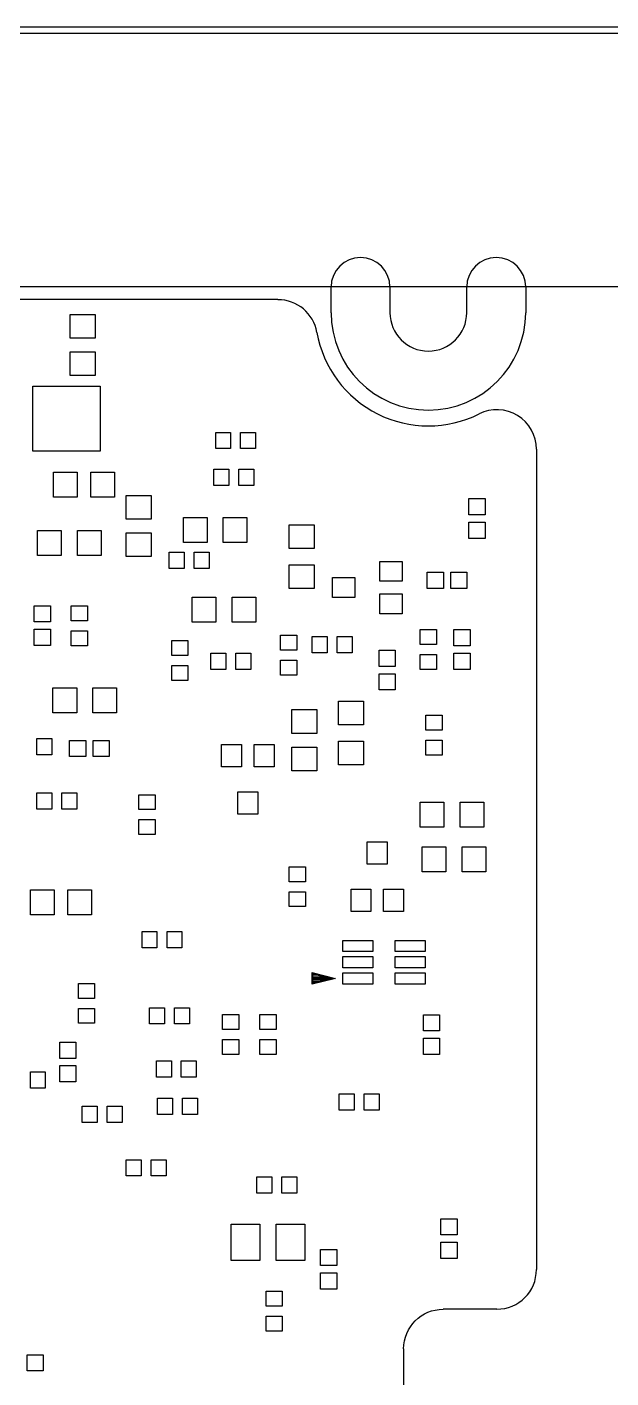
# Model space of a CAD drawing. Header units: millimetres. Extents: x -190 to 348, y -330 to 190.
# Drawn here: x -40 to -16.6, y -61.7 to -7.6 of the extents above; entities that cross this region are included whole.
import ezdxf

# ---------------------------------------------------------------- set-up
doc = ezdxf.new("R2010")
doc.units = ezdxf.units.MM
for name, color, linetype in [('10_MAQ_PALLET', 7, 'Continuous'), ('4_SIKCREN_BOTTOM_', 7, 'Continuous'), ('5_SOLDER_PASTE_BOTTOM_', 7, 'Continuous'), ('7______BREAKAWAY', 7, 'Continuous')]:
    doc.layers.add(name, color=color, linetype=linetype)

msp = doc.modelspace()

# ---------------------------------------------------------------- linework, layer by layer
at = {"layer": '10_MAQ_PALLET', "color": 5}
msp.add_line((85.699, -7.62, -3.175), (-85.445, -7.62, -3.175), dxfattribs=at)
at = {"layer": '10_MAQ_PALLET', "color": 1}
for p, q in [((-29.98, -18.542, -8.001), (-46.022, -18.542, -8.001)), ((-19.619, -24.538, -8.001), (-19.619, -57.399, -8.001)), ((-21.206, -58.986, -8.001), (-23.355, -58.986, -8.001)), ((-24.943, -60.574, -8.001), (-24.943, -86.817, -8.001))]:
    msp.add_line(p, q, dxfattribs=at)
for centre, radius, start, end in [((-29.98, -20.13, -8.001), 1.587, 10.0102, 90), ((-23.951, -19.065, -8.001), 4.535, 190.0102, 296.6316), ((-21.206, -24.538, -8.001), 1.587, 0, 116.6316), ((-21.206, -57.399, -8.001), 1.587, 270, 0)]:
    msp.add_arc(centre, radius, start, end, dxfattribs=at)
at = {"layer": '10_MAQ_PALLET', "color": 1, "extrusion": (0, 0, -1)}
msp.add_arc((23.355, -60.574, 8.001), 1.587, 0, 90, dxfattribs=at)
at = {"layer": '4_SIKCREN_BOTTOM_', "color": 7}
for p, q in [((-27.851, -18.034), (-46.995, -18.034)), ((-27.851, -19.065), (-27.851, -18.034)), ((-27.851, -19.065), (-27.851, -18.034)), ((-20.051, -18.034), (-20.051, -19.065)), ((-20.051, -18.034), (-20.051, -19.065)), ((28.395, -18.034), (-20.051, -18.034)), ((-28.613, -45.499), (-27.678, -45.735)), ((-28.613, -45.969), (-28.613, -45.499)), ((-27.678, -45.735), (-28.613, -45.969)), ((-28.6, -45.735), (-28.6, -45.517)), ((-28.6, -45.517), (-27.729, -45.735)), ((-28.6, -45.951), (-28.6, -45.735)), ((-27.729, -45.735), (-28.6, -45.951)), ((-27.729, -45.735), (-28.6, -45.735)), ((-28.575, -45.735), (-28.575, -45.55)), ((-28.575, -45.55), (-27.833, -45.735)), ((-28.334, -45.608), (-28.575, -45.608)), ((-28.037, -45.684), (-28.575, -45.684)), ((-28.575, -45.918), (-28.575, -45.735)), ((-27.833, -45.735), (-28.575, -45.918)), ((-28.037, -45.786), (-28.575, -45.786)), ((-28.334, -45.86), (-28.575, -45.86))]:
    msp.add_line(p, q, dxfattribs=at)
msp.add_arc((-23.951, -19.065), 3.9, 180, 0, dxfattribs=at)
msp.add_arc((-23.951, -19.065), 3.9, 180, 0, dxfattribs=at)
at = {"layer": '5_SOLDER_PASTE_BOTTOM_', "color": 4}
for p, q in [((-27.851, -18.034), (-46.995, -18.034)), ((-27.851, -19.065), (-27.851, -18.034)), ((-27.851, -19.065), (-27.851, -18.034)), ((-20.051, -18.034), (-20.051, -19.065)), ((-20.051, -18.034), (-20.051, -19.065)), ((28.395, -18.034), (-20.051, -18.034)), ((-38.3, -20.084), (-38.3, -19.134)), ((-38.3, -19.134), (-37.3, -19.134)), ((-37.3, -19.134), (-37.3, -20.084)), ((-37.3, -20.084), (-38.3, -20.084)), ((-38.3, -21.585), (-38.3, -20.635)), ((-38.3, -20.635), (-37.3, -20.635)), ((-37.3, -20.635), (-37.3, -21.585)), ((-37.3, -21.585), (-38.3, -21.585)), ((-39.801, -24.61), (-39.801, -22.01)), ((-39.801, -22.01), (-37.101, -22.01)), ((-37.101, -22.01), (-37.101, -24.61)), ((-32.474, -24.508), (-32.474, -23.858)), ((-32.474, -23.858), (-31.874, -23.858)), ((-31.874, -23.858), (-31.874, -24.508)), ((-31.476, -24.508), (-31.476, -23.858)), ((-31.476, -23.858), (-30.876, -23.858)), ((-30.876, -23.858), (-30.876, -24.508)), ((-37.101, -24.61), (-39.801, -24.61)), ((-31.874, -24.508), (-32.474, -24.508)), ((-30.876, -24.508), (-31.476, -24.508)), ((-32.55, -25.984), (-32.55, -25.334)), ((-32.55, -25.334), (-31.95, -25.334)), ((-31.95, -25.334), (-31.95, -25.984)), ((-31.55, -25.984), (-31.55, -25.334)), ((-31.55, -25.334), (-30.95, -25.334)), ((-30.95, -25.334), (-30.95, -25.984)), ((-38.974, -26.459), (-38.974, -25.459)), ((-38.974, -25.459), (-38.024, -25.459)), ((-38.024, -25.459), (-38.024, -26.459)), ((-37.475, -26.459), (-37.475, -25.459)), ((-37.475, -25.459), (-36.525, -25.459)), ((-36.525, -25.459), (-36.525, -26.459)), ((-38.024, -26.459), (-38.974, -26.459)), ((-36.525, -26.459), (-37.475, -26.459)), ((-36.065, -27.333), (-36.065, -26.383)), ((-36.065, -26.383), (-35.065, -26.383)), ((-35.065, -26.383), (-35.065, -27.333)), ((-31.95, -25.984), (-32.55, -25.984)), ((-30.95, -25.984), (-31.55, -25.984)), ((-22.324, -27.165), (-22.324, -26.515)), ((-22.324, -26.515), (-21.674, -26.515)), ((-21.674, -26.515), (-21.674, -27.165)), ((-35.065, -27.333), (-36.065, -27.333)), ((-33.767, -28.275), (-33.767, -27.275)), ((-33.767, -27.275), (-32.817, -27.275)), ((-32.817, -27.275), (-32.817, -28.275)), ((-32.169, -28.275), (-32.169, -27.275)), ((-32.169, -27.275), (-31.219, -27.275)), ((-31.219, -27.275), (-31.219, -28.275)), ((-29.532, -28.514), (-29.532, -27.564)), ((-29.532, -27.564), (-28.532, -27.564)), ((-28.532, -27.564), (-28.532, -28.514)), ((-21.674, -27.165), (-22.324, -27.165)), ((-22.324, -28.105), (-22.324, -27.455)), ((-22.324, -27.455), (-21.674, -27.455)), ((-21.674, -27.455), (-21.674, -28.105)), ((-39.611, -28.793), (-39.611, -27.793)), ((-39.611, -27.793), (-38.661, -27.793)), ((-38.661, -27.793), (-38.661, -28.793)), ((-38.011, -28.793), (-38.011, -27.793)), ((-38.011, -27.793), (-37.061, -27.793)), ((-37.061, -27.793), (-37.061, -28.793)), ((-36.065, -28.834), (-36.065, -27.884)), ((-36.065, -27.884), (-35.065, -27.884)), ((-35.065, -27.884), (-35.065, -28.834)), ((-21.674, -28.105), (-22.324, -28.105)), ((-34.336, -29.314), (-34.336, -28.664)), ((-34.336, -28.664), (-33.736, -28.664)), ((-32.817, -28.275), (-33.767, -28.275)), ((-33.736, -28.664), (-33.736, -29.314)), ((-33.338, -29.314), (-33.338, -28.664)), ((-33.338, -28.664), (-32.738, -28.664)), ((-32.738, -28.664), (-32.738, -29.314)), ((-31.219, -28.275), (-32.169, -28.275)), ((-28.532, -28.514), (-29.532, -28.514)), ((-38.661, -28.793), (-39.611, -28.793)), ((-37.061, -28.793), (-38.011, -28.793)), ((-35.065, -28.834), (-36.065, -28.834)), ((-29.532, -30.114), (-29.532, -29.164)), ((-29.532, -29.164), (-28.532, -29.164)), ((-28.532, -29.164), (-28.532, -30.114)), ((-25.893, -29.826), (-25.893, -29.026)), ((-25.893, -29.026), (-24.994, -29.026)), ((-24.994, -29.026), (-24.994, -29.826)), ((-33.736, -29.314), (-34.336, -29.314)), ((-32.738, -29.314), (-33.338, -29.314)), ((-27.793, -30.476), (-27.793, -29.676)), ((-27.793, -29.676), (-26.894, -29.676)), ((-26.894, -29.676), (-26.894, -30.476)), ((-23.995, -30.109), (-23.995, -29.459)), ((-23.995, -29.459), (-23.345, -29.459)), ((-23.345, -29.459), (-23.345, -30.109)), ((-23.055, -30.109), (-23.055, -29.459)), ((-23.055, -29.459), (-22.405, -29.459)), ((-22.405, -29.459), (-22.405, -30.109)), ((-28.532, -30.114), (-29.532, -30.114)), ((-24.994, -29.826), (-25.893, -29.826)), ((-23.345, -30.109), (-23.995, -30.109)), ((-22.405, -30.109), (-23.055, -30.109)), ((-39.746, -31.455), (-39.746, -30.805)), ((-39.746, -30.805), (-39.096, -30.805)), ((-39.096, -30.805), (-39.096, -31.455)), ((-38.26, -31.41), (-38.26, -30.81)), ((-38.26, -30.81), (-37.61, -30.81)), ((-37.61, -30.81), (-37.61, -31.41)), ((-33.419, -31.465), (-33.419, -30.465)), ((-33.419, -30.465), (-32.469, -30.465)), ((-32.469, -30.465), (-32.469, -31.465)), ((-31.819, -31.465), (-31.819, -30.465)), ((-31.819, -30.465), (-30.869, -30.465)), ((-30.869, -30.465), (-30.869, -31.465)), ((-26.894, -30.476), (-27.793, -30.476)), ((-25.893, -31.124), (-25.893, -30.324)), ((-25.893, -30.324), (-24.994, -30.324)), ((-24.994, -30.324), (-24.994, -31.124)), ((-24.994, -31.124), (-25.893, -31.124)), ((-39.096, -31.455), (-39.746, -31.455)), ((-39.746, -32.395), (-39.746, -31.745)), ((-39.746, -31.745), (-39.096, -31.745)), ((-39.096, -31.745), (-39.096, -32.395)), ((-37.61, -31.41), (-38.26, -31.41)), ((-38.26, -32.411), (-38.26, -31.811)), ((-38.26, -31.811), (-37.61, -31.811)), ((-37.61, -31.811), (-37.61, -32.411)), ((-32.469, -31.465), (-33.419, -31.465)), ((-30.869, -31.465), (-31.819, -31.465)), ((-24.275, -32.36), (-24.275, -31.76)), ((-24.275, -31.76), (-23.625, -31.76)), ((-23.625, -31.76), (-23.625, -32.36)), ((-22.926, -32.413), (-22.926, -31.763)), ((-22.926, -31.763), (-22.276, -31.763)), ((-22.276, -31.763), (-22.276, -32.413)), ((-39.096, -32.395), (-39.746, -32.395)), ((-37.61, -32.411), (-38.26, -32.411)), ((-34.234, -32.804), (-34.234, -32.204)), ((-34.234, -32.204), (-33.584, -32.204)), ((-33.584, -32.204), (-33.584, -32.804)), ((-29.875, -32.583), (-29.875, -31.983)), ((-29.875, -31.983), (-29.225, -31.983)), ((-29.225, -31.983), (-29.225, -32.583)), ((-28.611, -32.685), (-28.611, -32.035)), ((-28.611, -32.035), (-28.011, -32.035)), ((-28.011, -32.035), (-28.011, -32.685)), ((-27.61, -32.685), (-27.61, -32.035)), ((-27.61, -32.035), (-27.01, -32.035)), ((-27.01, -32.035), (-27.01, -32.685)), ((-23.625, -32.36), (-24.275, -32.36)), ((-22.276, -32.413), (-22.926, -32.413)), ((-33.584, -32.804), (-34.234, -32.804)), ((-32.667, -33.355), (-32.667, -32.705)), ((-32.667, -32.705), (-32.067, -32.705)), ((-32.067, -32.705), (-32.067, -33.355)), ((-31.669, -33.355), (-31.669, -32.705)), ((-31.669, -32.705), (-31.069, -32.705)), ((-31.069, -32.705), (-31.069, -33.355)), ((-29.225, -32.583), (-29.875, -32.583)), ((-29.875, -33.584), (-29.875, -32.984)), ((-29.875, -32.984), (-29.225, -32.984)), ((-29.225, -32.984), (-29.225, -33.584)), ((-28.011, -32.685), (-28.611, -32.685)), ((-27.01, -32.685), (-27.61, -32.685)), ((-25.926, -33.238), (-25.926, -32.588)), ((-25.926, -32.588), (-25.276, -32.588)), ((-25.276, -32.588), (-25.276, -33.238)), ((-24.275, -33.358), (-24.275, -32.758)), ((-24.275, -32.758), (-23.625, -32.758)), ((-23.625, -32.758), (-23.625, -33.358)), ((-22.926, -33.355), (-22.926, -32.705)), ((-22.926, -32.705), (-22.276, -32.705)), ((-22.276, -32.705), (-22.276, -33.355)), ((-34.234, -33.805), (-34.234, -33.205)), ((-34.234, -33.205), (-33.584, -33.205)), ((-33.584, -33.205), (-33.584, -33.805)), ((-32.067, -33.355), (-32.667, -33.355)), ((-31.069, -33.355), (-31.669, -33.355)), ((-25.276, -33.238), (-25.926, -33.238)), ((-25.926, -34.178), (-25.926, -33.528)), ((-25.926, -33.528), (-25.276, -33.528)), ((-25.276, -33.528), (-25.276, -34.178)), ((-23.625, -33.358), (-24.275, -33.358)), ((-22.276, -33.355), (-22.926, -33.355)), ((-33.584, -33.805), (-34.234, -33.805)), ((-29.225, -33.584), (-29.875, -33.584)), ((-38.994, -35.1), (-38.994, -34.1)), ((-38.994, -34.1), (-38.044, -34.1)), ((-38.044, -34.1), (-38.044, -35.1)), ((-37.394, -35.1), (-37.394, -34.1)), ((-37.394, -34.1), (-36.444, -34.1)), ((-36.444, -34.1), (-36.444, -35.1)), ((-27.546, -35.578), (-27.546, -34.628)), ((-27.546, -34.628), (-26.546, -34.628)), ((-26.546, -34.628), (-26.546, -35.578)), ((-25.276, -34.178), (-25.926, -34.178)), ((-38.044, -35.1), (-38.994, -35.1)), ((-36.444, -35.1), (-37.394, -35.1)), ((-29.418, -35.918), (-29.418, -34.968)), ((-29.418, -34.968), (-28.418, -34.968)), ((-28.418, -34.968), (-28.418, -35.918)), ((-26.546, -35.578), (-27.546, -35.578)), ((-24.046, -35.789), (-24.046, -35.189)), ((-24.046, -35.189), (-23.396, -35.189)), ((-23.396, -35.189), (-23.396, -35.789)), ((-39.637, -36.777), (-39.637, -36.127)), ((-39.637, -36.127), (-39.037, -36.127)), ((-39.037, -36.127), (-39.037, -36.777)), ((-38.328, -36.848), (-38.328, -36.198)), ((-38.328, -36.198), (-37.678, -36.198)), ((-37.678, -36.198), (-37.678, -36.848)), ((-37.389, -36.848), (-37.389, -36.198)), ((-37.389, -36.198), (-36.739, -36.198)), ((-36.739, -36.198), (-36.739, -36.848)), ((-28.418, -35.918), (-29.418, -35.918)), ((-27.546, -37.178), (-27.546, -36.228)), ((-27.546, -36.228), (-26.546, -36.228)), ((-26.546, -36.228), (-26.546, -37.178)), ((-23.396, -35.789), (-24.046, -35.789)), ((-24.046, -36.787), (-24.046, -36.187)), ((-24.046, -36.187), (-23.396, -36.187)), ((-23.396, -36.187), (-23.396, -36.787)), ((-39.037, -36.777), (-39.637, -36.777)), ((-32.236, -37.259), (-32.236, -36.36)), ((-32.236, -36.36), (-31.436, -36.36)), ((-31.436, -36.36), (-31.436, -37.259)), ((-30.936, -37.259), (-30.936, -36.36)), ((-30.936, -36.36), (-30.136, -36.36)), ((-30.136, -36.36), (-30.136, -37.259)), ((-29.418, -37.417), (-29.418, -36.467)), ((-29.418, -36.467), (-28.418, -36.467)), ((-28.418, -36.467), (-28.418, -37.417)), ((-23.396, -36.787), (-24.046, -36.787)), ((-37.678, -36.848), (-38.328, -36.848)), ((-36.739, -36.848), (-37.389, -36.848)), ((-31.436, -37.259), (-32.236, -37.259)), ((-30.136, -37.259), (-30.936, -37.259)), ((-26.546, -37.178), (-27.546, -37.178)), ((-28.418, -37.417), (-29.418, -37.417)), ((-39.642, -38.948), (-39.642, -38.298)), ((-39.642, -38.298), (-39.042, -38.298)), ((-39.042, -38.298), (-39.042, -38.948)), ((-38.641, -38.948), (-38.641, -38.298)), ((-38.641, -38.298), (-38.041, -38.298)), ((-38.041, -38.298), (-38.041, -38.948)), ((-35.555, -38.974), (-35.555, -38.374)), ((-35.555, -38.374), (-34.905, -38.374)), ((-34.905, -38.374), (-34.905, -38.974)), ((-31.586, -39.159), (-31.586, -38.26)), ((-31.586, -38.26), (-30.786, -38.26)), ((-30.786, -38.26), (-30.786, -39.159)), ((-39.042, -38.948), (-39.642, -38.948)), ((-38.041, -38.948), (-38.641, -38.948)), ((-24.275, -39.679), (-24.275, -38.68)), ((-24.275, -38.68), (-23.325, -38.68)), ((-23.325, -38.68), (-23.325, -39.679)), ((-22.677, -39.679), (-22.677, -38.68)), ((-22.677, -38.68), (-21.727, -38.68)), ((-21.727, -38.68), (-21.727, -39.679)), ((-34.905, -38.974), (-35.555, -38.974)), ((-35.555, -39.975), (-35.555, -39.375)), ((-35.555, -39.375), (-34.905, -39.375)), ((-34.905, -39.375), (-34.905, -39.975)), ((-30.786, -39.159), (-31.586, -39.159)), ((-34.905, -39.975), (-35.555, -39.975)), ((-23.325, -39.679), (-24.275, -39.679)), ((-21.727, -39.679), (-22.677, -39.679)), ((-26.399, -41.158), (-26.399, -40.259)), ((-26.399, -40.259), (-25.599, -40.259)), ((-25.599, -40.259), (-25.599, -41.158)), ((-24.201, -41.46), (-24.201, -40.46)), ((-24.201, -40.46), (-23.251, -40.46)), ((-23.251, -40.46), (-23.251, -41.46)), ((-22.601, -41.46), (-22.601, -40.46)), ((-22.601, -40.46), (-21.651, -40.46)), ((-21.651, -40.46), (-21.651, -41.46)), ((-29.525, -41.859), (-29.525, -41.259)), ((-29.525, -41.259), (-28.875, -41.259)), ((-28.875, -41.259), (-28.875, -41.859)), ((-25.599, -41.158), (-26.399, -41.158)), ((-23.251, -41.46), (-24.201, -41.46)), ((-21.651, -41.46), (-22.601, -41.46)), ((-39.901, -43.185), (-39.901, -42.185)), ((-39.901, -42.185), (-38.951, -42.185)), ((-38.951, -42.185), (-38.951, -43.185)), ((-38.4, -43.185), (-38.4, -42.185)), ((-38.4, -42.185), (-37.45, -42.185)), ((-37.45, -42.185), (-37.45, -43.185)), ((-28.875, -41.859), (-29.525, -41.859)), ((-27.05, -43.058), (-27.05, -42.159)), ((-27.05, -42.159), (-26.25, -42.159)), ((-26.25, -42.159), (-26.25, -43.058)), ((-25.749, -43.058), (-25.749, -42.159)), ((-25.749, -42.159), (-24.949, -42.159)), ((-24.949, -42.159), (-24.949, -43.058)), ((-29.525, -42.86), (-29.525, -42.26)), ((-29.525, -42.26), (-28.875, -42.26)), ((-28.875, -42.26), (-28.875, -42.86)), ((-38.951, -43.185), (-39.901, -43.185)), ((-37.45, -43.185), (-38.4, -43.185)), ((-28.875, -42.86), (-29.525, -42.86)), ((-26.25, -43.058), (-27.05, -43.058)), ((-24.949, -43.058), (-25.749, -43.058)), ((-35.426, -44.508), (-35.426, -43.858)), ((-35.426, -43.858), (-34.826, -43.858)), ((-34.826, -43.858), (-34.826, -44.508)), ((-34.425, -44.508), (-34.425, -43.858)), ((-34.425, -43.858), (-33.825, -43.858)), ((-33.825, -43.858), (-33.825, -44.508)), ((-27.374, -44.66), (-27.374, -44.21)), ((-27.374, -44.21), (-26.175, -44.21)), ((-26.175, -44.21), (-26.175, -44.66)), ((-25.276, -44.66), (-25.276, -44.21)), ((-25.276, -44.21), (-24.077, -44.21)), ((-24.077, -44.21), (-24.077, -44.66)), ((-34.826, -44.508), (-35.426, -44.508)), ((-33.825, -44.508), (-34.425, -44.508)), ((-26.175, -44.66), (-27.374, -44.66)), ((-27.374, -45.31), (-27.374, -44.86)), ((-27.374, -44.86), (-26.175, -44.86)), ((-26.175, -44.86), (-26.175, -45.31)), ((-24.077, -44.66), (-25.276, -44.66)), ((-25.276, -45.31), (-25.276, -44.86)), ((-25.276, -44.86), (-24.077, -44.86)), ((-24.077, -44.86), (-24.077, -45.31)), ((-26.175, -45.31), (-27.374, -45.31)), ((-24.077, -45.31), (-25.276, -45.31)), ((-37.975, -46.533), (-37.975, -45.933)), ((-37.975, -45.933), (-37.325, -45.933)), ((-37.325, -45.933), (-37.325, -46.533)), ((-27.374, -45.96), (-27.374, -45.51)), ((-27.374, -45.51), (-26.175, -45.51)), ((-26.175, -45.96), (-27.374, -45.96)), ((-26.175, -45.51), (-26.175, -45.96)), ((-25.276, -45.96), (-25.276, -45.51)), ((-25.276, -45.51), (-24.077, -45.51)), ((-24.077, -45.96), (-25.276, -45.96)), ((-24.077, -45.51), (-24.077, -45.96)), ((-37.325, -46.533), (-37.975, -46.533)), ((-37.975, -47.534), (-37.975, -46.934)), ((-37.975, -46.934), (-37.325, -46.934)), ((-37.325, -46.934), (-37.325, -47.534)), ((-35.126, -47.559), (-35.126, -46.909)), ((-35.126, -46.909), (-34.526, -46.909)), ((-34.526, -46.909), (-34.526, -47.559)), ((-34.125, -47.559), (-34.125, -46.909)), ((-34.125, -46.909), (-33.525, -46.909)), ((-33.525, -46.909), (-33.525, -47.559)), ((-37.325, -47.534), (-37.975, -47.534)), ((-34.526, -47.559), (-35.126, -47.559)), ((-33.525, -47.559), (-34.125, -47.559)), ((-32.199, -47.783), (-32.199, -47.183)), ((-32.199, -47.183), (-31.549, -47.183)), ((-31.549, -47.183), (-31.549, -47.783)), ((-30.701, -47.783), (-30.701, -47.183)), ((-30.701, -47.183), (-30.051, -47.183)), ((-30.051, -47.183), (-30.051, -47.783)), ((-24.15, -47.838), (-24.15, -47.188)), ((-24.15, -47.188), (-23.5, -47.188)), ((-23.5, -47.188), (-23.5, -47.838)), ((-31.549, -47.783), (-32.199, -47.783)), ((-30.051, -47.783), (-30.701, -47.783)), ((-23.5, -47.838), (-24.15, -47.838)), ((-24.15, -48.778), (-24.15, -48.128)), ((-24.15, -48.128), (-23.5, -48.128)), ((-23.5, -48.128), (-23.5, -48.778)), ((-38.725, -48.938), (-38.725, -48.288)), ((-38.725, -48.288), (-38.075, -48.288)), ((-38.075, -48.288), (-38.075, -48.938)), ((-32.199, -48.784), (-32.199, -48.184)), ((-32.199, -48.184), (-31.549, -48.184)), ((-31.549, -48.184), (-31.549, -48.784)), ((-30.701, -48.784), (-30.701, -48.184)), ((-30.701, -48.184), (-30.051, -48.184)), ((-30.051, -48.184), (-30.051, -48.784)), ((-38.075, -48.938), (-38.725, -48.938)), ((-38.725, -49.878), (-38.725, -49.228)), ((-38.725, -49.228), (-38.075, -49.228)), ((-38.075, -49.228), (-38.075, -49.878)), ((-34.849, -49.685), (-34.849, -49.035)), ((-34.849, -49.035), (-34.249, -49.035)), ((-34.249, -49.035), (-34.249, -49.685)), ((-33.851, -49.685), (-33.851, -49.035)), ((-33.851, -49.035), (-33.251, -49.035)), ((-33.251, -49.035), (-33.251, -49.685)), ((-31.549, -48.784), (-32.199, -48.784)), ((-30.051, -48.784), (-30.701, -48.784)), ((-23.5, -48.778), (-24.15, -48.778)), ((-39.901, -50.134), (-39.901, -49.484)), ((-39.901, -49.484), (-39.301, -49.484)), ((-39.301, -49.484), (-39.301, -50.134)), ((-34.249, -49.685), (-34.849, -49.685)), ((-33.251, -49.685), (-33.851, -49.685)), ((-39.301, -50.134), (-39.901, -50.134)), ((-38.075, -49.878), (-38.725, -49.878)), ((-37.826, -51.509), (-37.826, -50.859)), ((-37.826, -50.859), (-37.226, -50.859)), ((-37.226, -50.859), (-37.226, -51.509)), ((-36.825, -51.509), (-36.825, -50.859)), ((-36.825, -50.859), (-36.225, -50.859)), ((-36.225, -50.859), (-36.225, -51.509)), ((-34.801, -51.183), (-34.801, -50.533)), ((-34.801, -50.533), (-34.201, -50.533)), ((-34.201, -50.533), (-34.201, -51.183)), ((-33.8, -51.183), (-33.8, -50.533)), ((-33.8, -50.533), (-33.2, -50.533)), ((-33.2, -50.533), (-33.2, -51.183)), ((-27.524, -51.008), (-27.524, -50.358)), ((-27.524, -50.358), (-26.924, -50.358)), ((-26.924, -50.358), (-26.924, -51.008)), ((-26.525, -51.008), (-26.525, -50.358)), ((-26.525, -50.358), (-25.926, -50.358)), ((-25.926, -50.358), (-25.926, -51.008)), ((-34.201, -51.183), (-34.801, -51.183)), ((-33.2, -51.183), (-33.8, -51.183)), ((-26.924, -51.008), (-27.524, -51.008)), ((-25.926, -51.008), (-26.525, -51.008)), ((-37.226, -51.509), (-37.826, -51.509)), ((-36.225, -51.509), (-36.825, -51.509)), ((-36.056, -53.65), (-36.056, -53)), ((-36.056, -53), (-35.456, -53)), ((-35.456, -53), (-35.456, -53.65)), ((-35.055, -53.65), (-35.055, -53)), ((-35.055, -53), (-34.455, -53)), ((-34.455, -53), (-34.455, -53.65)), ((-35.456, -53.65), (-36.056, -53.65)), ((-34.455, -53.65), (-35.055, -53.65)), ((-30.823, -54.336), (-30.823, -53.686)), ((-30.823, -53.686), (-30.223, -53.686)), ((-30.223, -53.686), (-30.223, -54.336)), ((-29.825, -54.336), (-29.825, -53.686)), ((-29.825, -53.686), (-29.225, -53.686)), ((-29.225, -53.686), (-29.225, -54.336)), ((-30.223, -54.336), (-30.823, -54.336)), ((-29.225, -54.336), (-29.825, -54.336)), ((-31.85, -57.034), (-31.85, -55.584)), ((-31.85, -55.584), (-30.7, -55.584)), ((-30.7, -55.584), (-30.7, -57.034)), ((-30.049, -57.034), (-30.049, -55.584)), ((-30.049, -55.584), (-28.899, -55.584)), ((-28.899, -55.584), (-28.899, -57.034)), ((-23.449, -56.014), (-23.449, -55.365)), ((-23.449, -55.365), (-22.799, -55.365)), ((-22.799, -55.365), (-22.799, -56.014)), ((-22.799, -56.014), (-23.449, -56.014)), ((-28.275, -57.239), (-28.275, -56.589)), ((-28.275, -56.589), (-27.625, -56.589)), ((-27.625, -56.589), (-27.625, -57.239)), ((-23.449, -56.954), (-23.449, -56.304)), ((-23.449, -56.304), (-22.799, -56.304)), ((-22.799, -56.304), (-22.799, -56.954)), ((-30.7, -57.034), (-31.85, -57.034)), ((-28.899, -57.034), (-30.049, -57.034)), ((-27.625, -57.239), (-28.275, -57.239)), ((-22.799, -56.954), (-23.449, -56.954)), ((-28.275, -58.179), (-28.275, -57.529)), ((-28.275, -57.529), (-27.625, -57.529)), ((-27.625, -57.529), (-27.625, -58.179)), ((-30.457, -58.862), (-30.457, -58.262)), ((-30.457, -58.262), (-29.807, -58.262)), ((-29.807, -58.262), (-29.807, -58.862)), ((-27.625, -58.179), (-28.275, -58.179)), ((-29.807, -58.862), (-30.457, -58.862)), ((-30.457, -59.863), (-30.457, -59.263)), ((-30.457, -59.263), (-29.807, -59.263)), ((-29.807, -59.263), (-29.807, -59.863)), ((-29.807, -59.863), (-30.457, -59.863)), ((-40.033, -61.46), (-40.033, -60.81)), ((-40.033, -60.81), (-39.383, -60.81)), ((-39.383, -60.81), (-39.383, -61.46)), ((-39.383, -61.46), (-40.033, -61.46))]:
    msp.add_line(p, q, dxfattribs=at)
msp.add_arc((-23.951, -19.065), 3.9, 180, 0, dxfattribs=at)
msp.add_arc((-23.951, -19.065), 3.9, 180, 0, dxfattribs=at)
at = {"layer": '7______BREAKAWAY', "color": 2}
for p, q in [((91.6, -7.874), (-91.6, -7.874)), ((91.6, -18.034), (-91.6, -18.034)), ((-27.851, -18.034), (-46.995, -18.034)), ((-27.851, -19.065), (-27.851, -18.034)), ((-27.851, -19.065), (-27.851, -18.034)), ((-25.489, -18.034), (-25.489, -19.065)), ((-22.413, -19.065), (-22.413, -18.034)), ((-20.051, -18.034), (-20.051, -19.065)), ((-20.051, -18.034), (-20.051, -19.065)), ((28.395, -18.034), (-20.051, -18.034))]:
    msp.add_line(p, q, dxfattribs=at)
for centre, radius, start, end in [((-26.67, -18.034), 1.181, 0, 180), ((-21.232, -18.034), 1.181, 0, 180), ((-23.951, -19.065), 3.9, 180, 0), ((-23.951, -19.065), 3.9, 180, 0), ((-23.951, -19.065), 1.538, 180, 0)]:
    msp.add_arc(centre, radius, start, end, dxfattribs=at)

doc.saveas('drawing.dxf')
